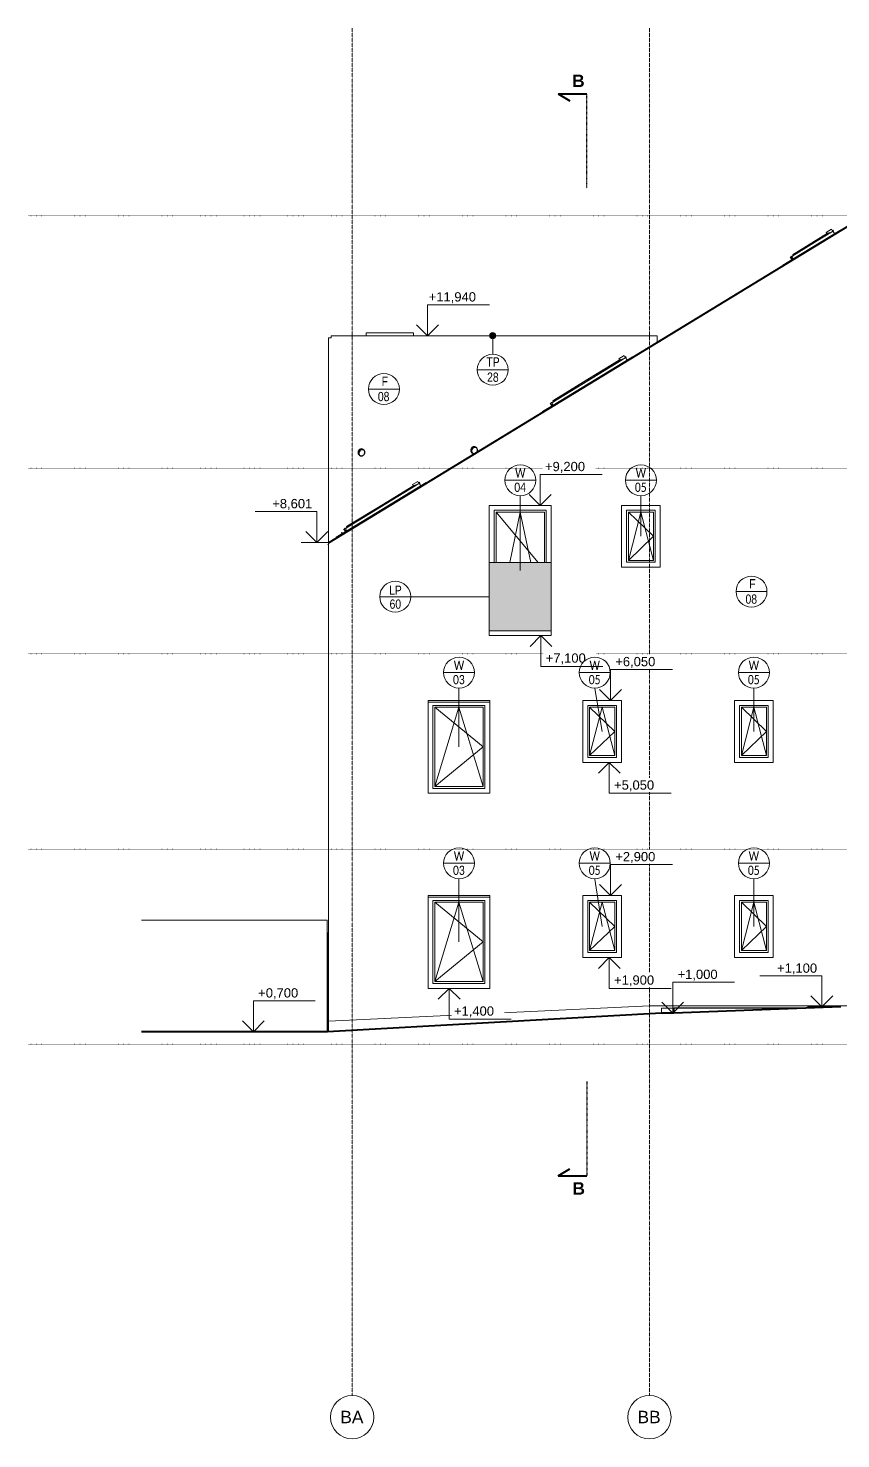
# Model space of a CAD drawing. Header units: millimetres. Extents: x -10201 to 227333, y -5874 to 72638.
# Drawn here: x 102197 to 115320, y -5874 to 16905 of the extents above; entities that cross this region are included whole.
import ezdxf

# ---------------------------------------------------------------- set-up
doc = ezdxf.new("R2010")
doc.units = ezdxf.units.MM
for name, pattern in [('HA_DashDot_10mm-S3mm', [10, 4, -3, 0, -3]), ('HA_DashDot_4mm-S1mm', [4, 2, -1, 0, -1]), ('HA_Dot-S4mm', [4, 0, -4])]:
    doc.linetypes.add(name, pattern=pattern)
for name, color, linetype, lineweight in [('A-DETL-____-THIN', 9, 'Continuous', 9), ('A-DETL-____-WIDE', 9, 'Continuous', 40), ('A-DETL-GENF-OTLN', 9, 'Continuous', 9), ('A-FLOR-____-MCUT', 9, 'Continuous', 25), ('A-FLOR-____-OVHD', 9, 'HA_DashDot_4mm-S1mm', 25), ('A-FLOR-HRAL-IDEN', 9, 'Continuous', 9), ('A-FLOR-HRAL-OTLN', 9, 'Continuous', 9), ('A-FLOR-LEVL-OTLN', 9, 'Continuous', 9), ('A-GENM-____-IDEN', 9, 'Continuous', 9), ('A-GENM-____-OTLN', 9, 'Continuous', 9), ('A-GLAZ-____-IDEN', 9, 'Continuous', 9), ('A-GLAZ-____-OTLN', 9, 'Continuous', 5), ('A-ROOF-____-OTLN', 9, 'Continuous', 9), ('A-WALL-____-OTLN', 9, 'Continuous', 9), ('G-____-____-DIMS', 9, 'Continuous', 5), ('G-____-____-TEXT', 9, 'Continuous', 5), ('S-GRID-____-IDEN', 9, 'Continuous', 9), ('S-GRID-____-OTLN', 9, 'Continuous', 5)]:
    doc.layers.add(name, color=color, linetype=linetype, lineweight=lineweight)
doc.styles.add('Arial', font='arial.ttf', dxfattribs={"height": 200})
doc.styles.add('Arial_1', font='arial.ttf', dxfattribs={"height": 150})
doc.styles.add('Arial_2', font='arial.ttf', dxfattribs={"width": 0.8, "height": 150})
doc.styles.add('Arial_B', font='arialbd.ttf', dxfattribs={"height": 200})
doc.styles.add('Calibri', font='calibri.ttf', dxfattribs={"width": 0.8, "height": 150})

# ---------------------------------------------------------------- blocks, each defined once
blk = doc.blocks.new('HA_WD_SinglePanel - 1000x1500-1670803-B_pohled západní_DPS pohled')
at = {"layer": 'A-GLAZ-____-OTLN', "color": 250}
for p, q in [((-54298, 1480), (-54298, 2820)), ((-54298, 2820), (-53458, 2820)), ((-54268, 2790), (-54268, 1510)), ((-54268, 2790), (-53488, 2790)), ((-54268, 1510), (-53878, 2790)), ((-54268, 2790), (-53488, 2150)), ((-53878, 2790), (-53488, 1510)), ((-53488, 1510), (-53488, 2790)), ((-53458, 2820), (-53458, 1480)), ((-53488, 2150), (-54268, 1510)), ((-53458, 1480), (-54298, 1480)), ((-54268, 1510), (-53488, 1510))]:
    blk.add_line(p, q, dxfattribs=at)
blk = doc.blocks.new('HA_WD_SinglePanel - 625x1000-1670806-B_pohled západní_DPS pohled')
at = {"layer": 'A-GLAZ-____-OTLN', "color": 250}
for p, q in [((-51798, 1980), (-51798, 2820)), ((-51798, 2820), (-51333, 2820)), ((-51768, 2790), (-51768, 2010)), ((-51768, 2790), (-51363, 2790)), ((-51768, 2010), (-51565, 2790)), ((-51768, 2790), (-51363, 2400)), ((-51565, 2790), (-51363, 2010)), ((-51363, 2010), (-51363, 2790)), ((-51333, 2820), (-51333, 1980)), ((-51363, 2400), (-51768, 2010)), ((-51333, 1980), (-51798, 1980)), ((-51768, 2010), (-51363, 2010))]:
    blk.add_line(p, q, dxfattribs=at)
blk = doc.blocks.new('HA_WD_SinglePanel - 1000x2100-1670819-B_pohled západní_DPS pohled')
at = {"layer": 'A-GLAZ-____-OTLN', "color": 250}
for p, q in [((-53308, 8275), (-53308, 9120)), ((-53308, 9120), (-52468, 9120)), ((-52468, 9120), (-52468, 8275)), ((-53278, 9090), (-53278, 8275)), ((-53278, 9090), (-52498, 9090)), ((-53278, 9090), (-52601, 8275)), ((-53057, 8275), (-52888, 9090)), ((-52888, 9090), (-52719, 8275)), ((-52498, 8275), (-52498, 9090))]:
    blk.add_line(p, q, dxfattribs=at)
blk = doc.blocks.new('Roof-Windows_VELUX_VFE - VFE size 940x1370 _PK38__31_36-1806635-B_pohled západní_DPS pohled')
at = {"layer": 'A-GLAZ-____-OTLN', "color": 250}
for p, q in [((-55772, 8763), (-55780, 8757)), ((-55780, 8757), (-55778, 8754)), ((-55779, 8757), (-55772, 8762)), ((-55778, 8755), (-55779, 8757)), ((-55778, 8754), (-55774, 8757)), ((-55775, 8757), (-55778, 8755)), ((-55774, 8757), (-55775, 8757)), ((-55759, 8746), (-55772, 8763)), ((-55772, 8762), (-55760, 8746)), ((-55715, 8781), (-55719, 8779)), ((-55719, 8779), (-55715, 8773)), ((-55718, 8779), (-55715, 8781)), ((-55714, 8773), (-55718, 8779)), ((-55710, 8784), (-55714, 8782)), ((-55713, 8782), (-55709, 8783)), ((-55705, 8787), (-55708, 8785)), ((-55708, 8784), (-55704, 8786)), ((-55704, 8786), (-55705, 8787))]:
    blk.add_line(p, q, dxfattribs=at)
blk = doc.blocks.new('Railing - Railing-1637534-B_pohled západní_DPS pohled')
at = {"layer": 'A-FLOR-HRAL-OTLN'}
blk.add_hatch(color=256, dxfattribs=at).paths.add_polyline_path([(-52388, 7175), (-52388, 8275), (-53388, 8275), (-53388, 7175), (-52442, 7175)])
at = {"layer": 'A-FLOR-HRAL-OTLN', "color": 7}
for p, q in [((-53388, 8275), (-52388, 8275)), ((-53388, 7175), (-52388, 7175))]:
    blk.add_line(p, q, dxfattribs=at)
blk = doc.blocks.new('Roof-Windows_VELUX_GLL_1061 - CK02-1808666-B_pohled západní_DPS pohled')
at = {"layer": 'A-GLAZ-____-OTLN', "color": 250}
blk.add_line((-47894, 13593), (-47894, 13593), dxfattribs=at)
for centre, radius, start, end in [((-48450, 13230), 36.5, 114.4084, 120.3679), ((-48450, 13230), 35.5, 114.2125, 120.354), ((-48526, 13203), 2.83, 135.4265, 301.3609), ((-48503, 13191), 3.7, 110.2571, 211.3609), ((-48503, 13191), 1.7, 110.2571, 211.3609)]:
    blk.add_arc(centre, radius, start, end, dxfattribs=at)
blk = doc.blocks.new('Roof-Windows_VELUX_GLL_1061 - CK02-V35-B_pohled západní_DPS pohled')
at = {"layer": 'A-GLAZ-____-OTLN', "color": 250}
for p, q in [((-47894, 13593), (-48503, 13221)), ((-48479, 13183), (-47730, 13640)), ((-48181, 13438), (-47924, 13594)), ((-47917, 13583), (-48174, 13426)), ((-47916, 13580), (-48173, 13424)), ((-47949, 13606), (-47863, 13659)), ((-47938, 13588), (-47949, 13606)), ((-47938, 13588), (-47923, 13597)), ((-47924, 13594), (-47917, 13583)), ((-47923, 13597), (-47918, 13590)), ((-47918, 13590), (-47896, 13604)), ((-47917, 13583), (-47916, 13580)), ((-47899, 13601), (-47894, 13593)), ((-47896, 13604), (-47891, 13596)), ((-47894, 13593), (-47894, 13593)), ((-47891, 13596), (-47830, 13633)), ((-47850, 13637), (-47863, 13659)), ((-47838, 13644), (-47850, 13637)), ((-47815, 13588), (-47839, 13627)), ((-47830, 13633), (-47838, 13644)), ((-47727, 13635), (-47730, 13640)), ((-48479, 13183), (-48503, 13221)), ((-48469, 13261), (-48484, 13252)), ((-48484, 13252), (-48476, 13233)), ((-48483, 13252), (-48468, 13260)), ((-48474, 13231), (-48483, 13252)), ((-48460, 13251), (-48475, 13242)), ((-48475, 13242), (-48474, 13239)), ((-48181, 13438), (-48466, 13264)), ((-48459, 13253), (-48466, 13264)), ((-48457, 13249), (-48463, 13259)), ((-48447, 13269), (-48461, 13265)), ((-48461, 13264), (-48451, 13267)), ((-48458, 13248), (-48460, 13251)), ((-48174, 13426), (-48459, 13253)), ((-48458, 13250), (-48459, 13253)), ((-48173, 13424), (-48458, 13250)), ((-48451, 13267), (-48447, 13269)), ((-48181, 13438), (-48174, 13426)), ((-48174, 13426), (-48181, 13438)), ((-48174, 13426), (-48173, 13424)), ((-48173, 13424), (-48174, 13426)), ((-48650, 13079), (-48479, 13183)), ((-48650, 13079), (-48648, 13074)), ((-48525, 13201), (-48522, 13202)), ((-48500, 13170), (-48523, 13208)), ((-48522, 13202), (-48502, 13169)), ((-48513, 13191), (-48490, 13200)), ((-48506, 13189), (-48496, 13172)), ((-48495, 13173), (-48505, 13190)), ((-48490, 13200), (-48504, 13194)), ((-48504, 13192), (-48499, 13194)), ((-48499, 13194), (-48489, 13177)), ((-48479, 13183), (-48477, 13178)), ((-48477, 13178), (-48479, 13183))]:
    blk.add_line(p, q, dxfattribs=at)
for centre, radius, start, end in [((-48457, 13134), 101, 101.2951, 135.4265), ((-48459, 13133), 99, 119.2773, 130.3724), ((-48459, 13133), 99, 108.2135, 119.2773), ((-48459, 13133), 99.3, 98.8533, 108.1948), ((-48450, 13230), 36.5, 106.9264, 120.3679), ((-48450, 13230), 35.5, 106.9264, 120.354), ((-48526, 13203), 2.83, 135.4265, 301.3609), ((-48503, 13191), 3.7, 110.2571, 211.3609), ((-48503, 13191), 1.7, 110.2571, 211.3609)]:
    blk.add_arc(centre, radius, start, end, dxfattribs=at)
blk = doc.blocks.new('Roof-Windows_VELUX_GLL_1061 - PK08-1808992-B_pohled západní_DPS pohled')
at = {"layer": 'A-GLAZ-____-OTLN', "color": 250}
for p, q in [((-51297, 11565), (-51211, 11618)), ((-51198, 11596), (-51211, 11618)), ((-51242, 11552), (-52381, 10858)), ((-52357, 10819), (-51078, 11599)), ((-51795, 11236), (-51273, 11553)), ((-51266, 11542), (-51788, 11224)), ((-51264, 11539), (-51786, 11221)), ((-51286, 11547), (-51297, 11565)), ((-51286, 11547), (-51271, 11557)), ((-51273, 11553), (-51266, 11542)), ((-51271, 11557), (-51267, 11549)), ((-51267, 11549), (-51244, 11563)), ((-51266, 11542), (-51264, 11539)), ((-51248, 11561), (-51243, 11552)), ((-51244, 11563), (-51240, 11555)), ((-51243, 11552), (-51242, 11552)), ((-51240, 11555), (-51179, 11592)), ((-51186, 11604), (-51198, 11596)), ((-51164, 11547), (-51188, 11587)), ((-51179, 11592), (-51186, 11604)), ((-51076, 11595), (-51078, 11599)), ((-51795, 11236), (-52344, 10901)), ((-51788, 11224), (-52337, 10889)), ((-51786, 11221), (-52336, 10887)), ((-51795, 11236), (-51788, 11224)), ((-51788, 11224), (-51795, 11236)), ((-51788, 11224), (-51786, 11221)), ((-51786, 11221), (-51788, 11224)), ((-52528, 10715), (-52357, 10819)), ((-52528, 10715), (-52526, 10711)), ((-52403, 10837), (-52400, 10839)), ((-52378, 10807), (-52401, 10845)), ((-52400, 10839), (-52380, 10806)), ((-52391, 10828), (-52368, 10836)), ((-52384, 10825), (-52374, 10809)), ((-52368, 10836), (-52383, 10831)), ((-52373, 10810), (-52383, 10826)), ((-52382, 10829), (-52377, 10830)), ((-52357, 10819), (-52381, 10858)), ((-52377, 10830), (-52367, 10813)), ((-52347, 10898), (-52362, 10889)), ((-52362, 10889), (-52355, 10870)), ((-52361, 10888), (-52346, 10897)), ((-52352, 10867), (-52361, 10888)), ((-52357, 10819), (-52355, 10815)), ((-52355, 10815), (-52357, 10819)), ((-52338, 10888), (-52353, 10878)), ((-52353, 10878), (-52352, 10875)), ((-52337, 10889), (-52344, 10901)), ((-52335, 10886), (-52341, 10896)), ((-52325, 10905), (-52339, 10901)), ((-52339, 10900), (-52329, 10903)), ((-52336, 10885), (-52338, 10888)), ((-52336, 10887), (-52337, 10889)), ((-52329, 10903), (-52325, 10905))]:
    blk.add_line(p, q, dxfattribs=at)
for centre, radius, start, end in [((-52335, 10771), 101, 101.2951, 135.4265), ((-52405, 10840), 2.83, 135.4265, 301.3609), ((-52337, 10769), 99, 119.2773, 130.3724), ((-52337, 10769), 99, 108.2135, 119.2773), ((-52381, 10827), 3.7, 110.2571, 211.3609), ((-52381, 10827), 1.7, 110.2571, 211.3609), ((-52337, 10769), 99.3, 98.8533, 108.1948), ((-52328, 10866), 36.5, 106.9264, 120.3679), ((-52328, 10866), 35.5, 106.9264, 120.354)]:
    blk.add_arc(centre, radius, start, end, dxfattribs=at)
blk = doc.blocks.new('Roof-Windows_VELUX_GLL_1061 - PK08-1808487-B_pohled západní_DPS pohled')
at = {"layer": 'A-GLAZ-____-OTLN', "color": 250}
blk.add_line((-54575, 9522), (-54574, 9521), dxfattribs=at)
for centre, radius, start, end in [((-55736, 8809), 2.83, 135.4265, 301.3609), ((-55713, 8796), 3.7, 110.2571, 211.3609), ((-55713, 8796), 1.7, 110.2571, 211.3609), ((-55660, 8836), 36.5, 114.4085, 120.3679), ((-55660, 8836), 35.5, 114.2126, 120.354)]:
    blk.add_arc(centre, radius, start, end, dxfattribs=at)
blk = doc.blocks.new('Roof-Windows_VELUX_GLL_1061 - PK08-V36-B_pohled západní_DPS pohled')
at = {"layer": 'A-GLAZ-____-OTLN', "color": 250}
for p, q in [((-55689, 8789), (-54410, 9568)), ((-54629, 9535), (-54543, 9587)), ((-54530, 9566), (-54543, 9587)), ((-54518, 9573), (-54530, 9566)), ((-54511, 9561), (-54518, 9573)), ((-54407, 9564), (-54410, 9568)), ((-54574, 9521), (-55713, 8827)), ((-55126, 9205), (-54605, 9523)), ((-54598, 9511), (-55119, 9193)), ((-54596, 9509), (-55118, 9191)), ((-54618, 9517), (-54629, 9535)), ((-54618, 9517), (-54603, 9526)), ((-54605, 9523), (-54598, 9511)), ((-54603, 9526), (-54598, 9519)), ((-54598, 9519), (-54576, 9532)), ((-54598, 9511), (-54596, 9509)), ((-54580, 9530), (-54575, 9522)), ((-54576, 9532), (-54571, 9524)), ((-54575, 9522), (-54574, 9521)), ((-54571, 9524), (-54511, 9561)), ((-54495, 9516), (-54520, 9556)), ((-55126, 9205), (-55676, 8870)), ((-55119, 9193), (-55669, 8859)), ((-55118, 9191), (-55667, 8856)), ((-55126, 9205), (-55119, 9193)), ((-55119, 9193), (-55126, 9205)), ((-55119, 9193), (-55118, 9191)), ((-55118, 9191), (-55119, 9193)), ((-55860, 8685), (-55689, 8789)), ((-55860, 8685), (-55857, 8680)), ((-55735, 8807), (-55732, 8808)), ((-55710, 8776), (-55733, 8814)), ((-55732, 8808), (-55712, 8775)), ((-55723, 8797), (-55699, 8806)), ((-55716, 8795), (-55706, 8778)), ((-55699, 8805), (-55714, 8800)), ((-55714, 8798), (-55709, 8800)), ((-55704, 8779), (-55714, 8796)), ((-55689, 8789), (-55713, 8827)), ((-55709, 8800), (-55698, 8783)), ((-55679, 8867), (-55694, 8858)), ((-55694, 8858), (-55686, 8839)), ((-55692, 8858), (-55678, 8866)), ((-55684, 8837), (-55692, 8858)), ((-55689, 8789), (-55686, 8784)), ((-55686, 8784), (-55689, 8789)), ((-55670, 8857), (-55685, 8848)), ((-55685, 8848), (-55684, 8845)), ((-55669, 8859), (-55676, 8870)), ((-55667, 8855), (-55673, 8865)), ((-55657, 8875), (-55671, 8871)), ((-55670, 8870), (-55660, 8873)), ((-55668, 8854), (-55670, 8857)), ((-55667, 8856), (-55669, 8859)), ((-55660, 8873), (-55657, 8875))]:
    blk.add_line(p, q, dxfattribs=at)
for centre, radius, start, end in [((-55736, 8809), 2.83, 135.4265, 301.3609), ((-55666, 8740), 101, 101.2951, 135.4265), ((-55669, 8739), 99, 119.2773, 130.3724), ((-55669, 8739), 99, 108.2135, 119.2773), ((-55713, 8796), 3.7, 110.2571, 211.3609), ((-55713, 8796), 1.7, 110.2571, 211.3609), ((-55669, 8738), 99.3, 98.8533, 108.1948), ((-55660, 8836), 36.5, 106.9264, 120.3679), ((-55660, 8836), 35.5, 106.9264, 120.354)]:
    blk.add_arc(centre, radius, start, end, dxfattribs=at)
blk = doc.blocks.new('HA_GM_Gutter_Facade - HA_GM_Gutter_Facade TP02-2133664-B_pohled západní_DPS pohled')
at = {"layer": 'A-GENM-____-OTLN', "color": 7}
for p, q in [((-55997, 8562), (-55990, 8575)), ((-55990, 8575), (-55988, 8575))]:
    blk.add_line(p, q, dxfattribs=at)
blk = doc.blocks.new('Roof-Windows_VELUX_GLL_1061 - PK08-1808476-B_pohled západní_DPS pohled')
at = {"layer": 'A-GLAZ-____-OTLN', "color": 250}
blk.add_line((-54575, 9522), (-54574, 9521), dxfattribs=at)
for centre, radius, start, end in [((-55736, 8809), 2.83, 135.4265, 301.3609), ((-55713, 8796), 3.7, 110.2571, 211.3609), ((-55713, 8796), 1.7, 110.2571, 211.3609), ((-55660, 8836), 36.5, 114.4085, 120.3679), ((-55660, 8836), 35.5, 114.2126, 120.354)]:
    blk.add_arc(centre, radius, start, end, dxfattribs=at)
blk = doc.blocks.new('HA_GM_Gutter_Facade - HA_GM_Gutter_Facade TP02-2133518-B_pohled západní_DPS pohled')
at = {"layer": 'A-GENM-____-OTLN', "color": 7}
for p, q in [((-55997, 8562), (-55990, 8575)), ((-55990, 8575), (-55988, 8575))]:
    blk.add_line(p, q, dxfattribs=at)
blk = doc.blocks.new('HA_GM_Gutter_Facade - HA_GM_Gutter_Facade TP02-2133666-B_pohled západní_DPS pohled')
at = {"layer": 'A-GENM-____-OTLN', "color": 7}
for p, q in [((-55997, 8562), (-55990, 8575)), ((-55990, 8575), (-55988, 8575))]:
    blk.add_line(p, q, dxfattribs=at)
blk = doc.blocks.new('HA_GM_Generic Box - VRV Jednotka-1821098-B_pohled západní_DPS pohled')
at = {"layer": 'A-GENM-____-OTLN', "color": 7}
for p, q in [((-55378, 11985), (-54613, 11985)), ((-55378, 11985), (-55378, 11940)), ((-54613, 11940), (-54613, 11985))]:
    blk.add_line(p, q, dxfattribs=at)
blk = doc.blocks.new('TB_Porotherm KPVarioUNI_1250mm - TB_Porotherm KPVarioUNI_1250mm-1948924-B_pohled západní_DPS pohled')
at = {"layer": 'A-GENM-____-OTLN', "color": 7}
blk.add_line((-53378, 2870), (-54378, 2870), dxfattribs=at)
blk = doc.blocks.new('TB_Porotherm KPVarioUNI_1250mm - TB_Porotherm KPVarioUNI_1250mm-1944691-B_pohled západní_DPS pohled')
at = {"layer": 'A-GENM-____-OTLN', "color": 7}
blk.add_line((-45303, 6020), (-46303, 6020), dxfattribs=at)
blk = doc.blocks.new('HA_GM_Opening_Circle_WallBased - Default-2130435-B_pohled západní_DPS pohled')
at = {"layer": 'A-DETL-GENF-OTLN', "color": 10, "lineweight": 25}
for centre, start, end in [((-53633, 10090), 173.6413, 202.6858), ((-53633, 10090), 140.849, 170.1371), ((-53633, 10090), 206.0017, 235.802), ((-53622, 10079), 54.0611, 215.9389), ((-53633, 10090), 107.2879, 137.9259), ((-53633, 10090), 238.0922, 268.6999), ((-53633, 10090), 74.0652, 105.9348), ((-53633, 10090), 42.0741, 72.7121), ((-53633, 10090), 9.8629, 39.151), ((-53633, 10090), 337.3142, 6.3587)]:
    blk.add_arc(centre, 55, start, end, dxfattribs=at)
blk = doc.blocks.new('HA_GM_Opening_Circle_WallBased - Default-2130563-B_pohled západní_DPS pohled')
at = {"layer": 'A-DETL-GENF-OTLN', "color": 10, "lineweight": 25}
for centre, start, end in [((-55453, 10055), 173.6413, 202.6858), ((-55453, 10055), 140.849, 170.1371), ((-55453, 10055), 206.0017, 235.802), ((-55442, 10044), 54.0611, 215.9389), ((-55453, 10055), 107.2879, 137.9259), ((-55453, 10055), 74.0652, 105.9348), ((-55453, 10055), 42.0741, 72.7121), ((-55453, 10055), 304.198, 333.9983), ((-55453, 10055), 9.8629, 39.151), ((-55453, 10055), 337.3142, 6.3587), ((-55453, 10055), 238.0922, 270), ((-55453, 10055), 270, 301.9078)]:
    blk.add_arc(centre, 55, start, end, dxfattribs=at)
blk = doc.blocks.new('185-01_OBJEKT B_Central_rvt-4-B_pohled západní_DPS pohled')
at = {"layer": 'A-ROOF-____-OTLN', "color": 7}
for p, q in [((-47334, 13875), (-55978, 8607)), ((-55978, 8607), (-55978, 8592))]:
    blk.add_line(p, q, dxfattribs=at)
at = {"layer": 'A-WALL-____-OTLN', "color": 7}
for p, q in [((-47350, 13847), (-55988, 8586)), ((-55988, 8592), (-55988, 11903)), ((-55988, 11903), (-55943, 11903)), ((-50678, 11940), (-55943, 11940)), ((-55943, 11940), (-55943, 11903)), ((-50678, 11837), (-50678, 11940)), ((-53388, 7100), (-53388, 9200)), ((-53388, 9200), (-52388, 9200)), ((-52388, 9200), (-52388, 7100)), ((-51253, 8200), (-51253, 9200)), ((-51253, 9200), (-50628, 9200)), ((-50628, 9200), (-50628, 8200)), ((-55988, 8586), (-55988, 8592)), ((-55978, 8592), (-55988, 8592)), ((-55988, 8586), (-55988, 701)), ((-50628, 8200), (-51253, 8200)), ((-52388, 7100), (-53388, 7100)), ((-54378, 4550), (-54378, 6050)), ((-54378, 6050), (-53378, 6050)), ((-53378, 6050), (-53378, 4550)), ((-51878, 5050), (-51878, 6050)), ((-51878, 6050), (-51253, 6050)), ((-51253, 6050), (-51253, 5050)), ((-49428, 5050), (-49428, 6050)), ((-49428, 6050), (-48803, 6050)), ((-48803, 6050), (-48803, 5050)), ((-51253, 5050), (-51878, 5050)), ((-48803, 5050), (-49428, 5050)), ((-53378, 4550), (-54378, 4550)), ((-54378, 1400), (-54378, 2900)), ((-54378, 2900), (-53378, 2900)), ((-53378, 2900), (-53378, 1400)), ((-51878, 1900), (-51878, 2900)), ((-51878, 2900), (-51253, 2900)), ((-51253, 2900), (-51253, 1900)), ((-49428, 1900), (-49428, 2900)), ((-49428, 2900), (-48803, 2900)), ((-48803, 2900), (-48803, 1900)), ((-51253, 1900), (-51878, 1900)), ((-48803, 1900), (-49428, 1900)), ((-53378, 1400), (-54378, 1400)), ((-50606, 1000), (-50606, 1080)), ((-50606, 1080), (-50406, 1080))]:
    blk.add_line(p, q, dxfattribs=at)
for centre, start, end in [((-55453, 10055), 0, 180), ((-55453, 10055), 156.6941, 180), ((-55453, 10055), 180, 0), ((-55453, 10055), 180, 203.3059), ((-55453, 10055), 131.8096, 152.8285), ((-55453, 10055), 207.1715, 228.1904), ((-55453, 10055), 103.6312, 126.2008), ((-55453, 10055), 78.9964, 101.0036), ((-55453, 10055), 53.7992, 76.3688), ((-55453, 10055), 27.1715, 49.417), ((-55453, 10055), 310.583, 332.8285), ((-55453, 10055), 0, 23.3059), ((-55453, 10055), 336.6941, 0), ((-53633, 10090), 0, 180), ((-53633, 10090), 156.6941, 180), ((-53633, 10090), 180, 268.2216), ((-53633, 10090), 180, 203.3059), ((-53633, 10090), 195, 209.7035), ((-53633, 10090), 130.583, 152.8285), ((-53633, 10090), 207.1715, 229.2995), ((-53633, 10090), 215.6469, 224.5556), ((-53633, 10090), 230.9245, 239.4077), ((-53633, 10090), 103.6312, 126.2008), ((-53633, 10090), 233.7992, 255.9068), ((-53633, 10090), 246.0134, 254.2601), ((-53633, 10090), 78.9964, 101.0036), ((-53633, 10090), 259.3703, 270.5382), ((-53633, 10090), 261.0519, 268.4833), ((-53633, 10090), 53.7992, 76.3688), ((-53633, 10090), 27.1715, 49.417), ((-53633, 10090), 334.5003, 0), ((-53633, 10090), 333.9277, 341.4599), ((-53633, 10090), 0, 23.3059), ((-53633, 10090), 336.6941, 0), ((-53633, 10090), 346.0246, 360), ((-55453, 10055), 233.7992, 256.3688), ((-55453, 10055), 258.9964, 281.0036), ((-55453, 10055), 283.6312, 306.2008)]:
    blk.add_arc(centre, 55, start, end, dxfattribs=at)
at = {"layer": 'A-FLOR-HRAL-OTLN', "lineweight": 9}
blk.add_blockref('Railing - Railing-1637534-B_pohled západní_DPS pohled', (0, 0), dxfattribs=at)
at = {"layer": 'A-GENM-____-OTLN', "lineweight": 9}
for name, p in [('HA_GM_Generic Box - VRV Jednotka-1821098-B_pohled západní_DPS pohled', (0, 0)), ('HA_GM_Opening_Circle_WallBased - Default-2130563-B_pohled západní_DPS pohled', (0, 0)), ('HA_GM_Opening_Circle_WallBased - Default-2130435-B_pohled západní_DPS pohled', (0, 0)), ('HA_GM_Gutter_Facade - HA_GM_Gutter_Facade TP02-2133664-B_pohled západní_DPS pohled', (0, 0)), ('HA_GM_Gutter_Facade - HA_GM_Gutter_Facade TP02-2133518-B_pohled západní_DPS pohled', (0, 0)), ('HA_GM_Gutter_Facade - HA_GM_Gutter_Facade TP02-2133666-B_pohled západní_DPS pohled', (0, 0)), ('TB_Porotherm KPVarioUNI_1250mm - TB_Porotherm KPVarioUNI_1250mm-1944691-B_pohled západní_DPS pohled', (-8075, 0)), ('TB_Porotherm KPVarioUNI_1250mm - TB_Porotherm KPVarioUNI_1250mm-1948924-B_pohled západní_DPS pohled', (0, 0))]:
    blk.add_blockref(name, p, dxfattribs=at)
at = {"layer": 'A-GLAZ-____-OTLN', "lineweight": 9}
for name, p in [('Roof-Windows_VELUX_GLL_1061 - CK02-V35-B_pohled západní_DPS pohled', (0, 0)), ('Roof-Windows_VELUX_GLL_1061 - CK02-1808666-B_pohled západní_DPS pohled', (0, 0)), ('Roof-Windows_VELUX_GLL_1061 - PK08-1808992-B_pohled západní_DPS pohled', (0, 0)), ('Roof-Windows_VELUX_GLL_1061 - PK08-V36-B_pohled západní_DPS pohled', (0, 0)), ('Roof-Windows_VELUX_GLL_1061 - PK08-1808487-B_pohled západní_DPS pohled', (0, 0)), ('Roof-Windows_VELUX_GLL_1061 - PK08-1808476-B_pohled západní_DPS pohled', (0, 0)), ('HA_WD_SinglePanel - 1000x2100-1670819-B_pohled západní_DPS pohled', (0, 0)), ('HA_WD_SinglePanel - 625x1000-1670806-B_pohled západní_DPS pohled', (625, 6300)), ('Roof-Windows_VELUX_VFE - VFE size 940x1370 _PK38__31_36-1806635-B_pohled západní_DPS pohled', (0, 0)), ('HA_WD_SinglePanel - 1000x1500-1670803-B_pohled západní_DPS pohled', (0, 3150)), ('HA_WD_SinglePanel - 625x1000-1670806-B_pohled západní_DPS pohled', (0, 3150)), ('HA_WD_SinglePanel - 625x1000-1670806-B_pohled západní_DPS pohled', (2450, 3150)), ('HA_WD_SinglePanel - 1000x1500-1670803-B_pohled západní_DPS pohled', (0, 0)), ('HA_WD_SinglePanel - 625x1000-1670806-B_pohled západní_DPS pohled', (0, 0)), ('HA_WD_SinglePanel - 625x1000-1670806-B_pohled západní_DPS pohled', (2450, 0))]:
    blk.add_blockref(name, p, dxfattribs=at)
blk = doc.blocks.new('Grid - Radius 3_5mm-353793-B_pohled západní_DPS pohled')
at = {"layer": 'S-GRID-____-IDEN'}
blk.add_circle((-55603, -5524), 350, dxfattribs=at)
blk = doc.blocks.new('Spot Elevations - Default-792506-B_pohled západní_DPS pohled')
at = {"layer": 'G-____-____-DIMS', "lineweight": 9}
for p, q in [((-49019, 1600), (-48019, 1600)), ((-48019, 1600), (-48019, 1100)), ((-48019, 1100), (-48196, 1277)), ((-47842, 1277), (-48019, 1100))]:
    blk.add_line(p, q, dxfattribs=at)
blk = doc.blocks.new('HA_TAG_WD - Type Mark-1502833-B_pohled západní_DPS pohled')
at = {"layer": 'A-GLAZ-____-IDEN'}
blk.add_line((-51190, 9605), (-50690, 9605), dxfattribs=at)
blk.add_circle((-50940, 9605), 250, dxfattribs=at)
blk = doc.blocks.new('Spot Elevations - Flipped-794089-B_pohled západní_DPS pohled')
at = {"layer": 'G-____-____-DIMS', "lineweight": 9}
for p, q in [((-47414, 7523), (-47237, 7700)), ((-47237, 7700), (-47061, 7523)), ((-47237, 7200), (-47237, 7700)), ((-46237, 7200), (-47237, 7200))]:
    blk.add_line(p, q, dxfattribs=at)
blk = doc.blocks.new('HA_TAG_GM_Products - Generic-588599-B_pohled západní_DPS pohled')
at = {"layer": 'A-GENM-____-IDEN'}
blk.add_line((-53583, 11390), (-53083, 11390), dxfattribs=at)
blk.add_circle((-53333, 11390), 250, dxfattribs=at)
blk = doc.blocks.new('HA_TAG_GM_Railings - Generic-2229991-B_pohled západní_DPS pohled')
at = {"layer": 'A-FLOR-HRAL-IDEN'}
blk.add_line((-55158, 7725), (-54658, 7725), dxfattribs=at)
blk.add_circle((-54908, 7725), 250, dxfattribs=at)

msp = doc.modelspace()

# ---------------------------------------------------------------- hatches: boundary and pattern name
at = {"layer": 'A-GENM-____-IDEN'}
h = msp.add_hatch(color=256, dxfattribs=at)
edge = h.paths.add_edge_path()
edge.add_arc((109699, 11940), 50, 0, 360)

# ---------------------------------------------------------------- linework, layer by layer
at = {"layer": 'A-DETL-____-THIN'}
for p, q in [((107691, 11078), (108191, 11078)), ((113628, 7807), (114128, 7807)), ((107044, 870), (112229, 1120)), ((112229, 1120), (118264, 1120))]:
    msp.add_line(p, q, dxfattribs=at)
for centre in [(107941, 11078), (113878, 7807)]:
    msp.add_circle(centre, 250, dxfattribs=at)
at = {"layer": 'A-DETL-____-WIDE'}
for p, q in [((110757, 15847), (110945, 15733)), ((110757, 15847), (111217, 15847)), ((112426, 1000), (107029, 700)), ((112626, 1000), (112426, 1000)), ((115320, 1100), (112626, 1000)), ((107029, 700), (104027, 700)), ((110757, -1630), (110945, -1517)), ((110757, -1630), (111217, -1630))]:
    msp.add_line(p, q, dxfattribs=at)
at = {"layer": 'A-FLOR-____-MCUT'}
for p, q in [((114781, 1080), (112626, 1080)), ((112626, 1080), (112626, 1000))]:
    msp.add_line(p, q, dxfattribs=at)
at = {"layer": 'A-FLOR-____-OVHD'}
for p, q in [((111217, 14322), (111217, 15847)), ((111217, -105), (111217, -1630))]:
    msp.add_line(p, q, dxfattribs=at)
at = {"layer": 'A-FLOR-HRAL-IDEN'}
msp.add_line((109644, 7725), (108374, 7725), dxfattribs=at)
at = {"layer": 'A-FLOR-LEVL-OTLN', "linetype": 'HA_Dot-S4mm', "lineweight": 5}
for p, q in [((102197, 13875), (126588, 13875)), ((102197, 9800), (126588, 9800)), ((102197, 6800), (126588, 6800)), ((102197, 3650), (126588, 3650)), ((102197, 500), (126588, 500))]:
    msp.add_line(p, q, dxfattribs=at)
at = {"layer": 'A-GENM-____-IDEN'}
msp.add_line((109699, 11940), (109699, 11640), dxfattribs=at)
msp.add_circle((109699, 11940), 50, dxfattribs=at)
at = {"layer": 'A-GLAZ-____-IDEN'}
for p, q in [((110144, 8150), (110144, 9351)), ((112092, 8700), (112092, 9351)), ((109154, 5300), (109154, 6244)), ((111467, 5550), (111347, 6244)), ((113917, 5550), (113917, 6244)), ((109154, 2150), (109154, 3165)), ((111467, 2400), (111347, 3165)), ((113917, 2400), (113917, 3165))]:
    msp.add_line(p, q, dxfattribs=at)
at = {"layer": 'A-WALL-____-OTLN'}
for p, q in [((107027, 2500), (104027, 2500)), ((107027, 700), (107027, 2500)), ((107029, 2300), (107027, 2300)), ((107029, 700), (107029, 2300))]:
    msp.add_line(p, q, dxfattribs=at)
at = {"layer": 'G-____-____-DIMS', "lineweight": 9}
for p, q in [((106603, 8601), (106860, 8601)), ((107044, 8601), (106603, 8601)), ((114781, 1100), (115013, 1100)), ((115320, 1100), (114781, 1100))]:
    msp.add_line(p, q, dxfattribs=at)
at = {"layer": 'S-GRID-____-OTLN', "linetype": 'HA_DashDot_10mm-S3mm', "lineweight": 9}
for p, q in [((107429, 14405), (107429, 16905)), ((112229, 14405), (112229, 16905)), ((107429, -2674), (107429, 14405)), ((112229, -2674), (112229, 14405)), ((107429, -5174), (107429, -2674)), ((112229, -5174), (112229, -2674))]:
    msp.add_line(p, q, dxfattribs=at)

# ---------------------------------------------------------------- block references
at = {"color": 50, "lineweight": 5}
msp.add_blockref('185-01_OBJEKT B_Central_rvt-4-B_pohled západní_DPS pohled', (163032, 0), dxfattribs=at)
at = {"layer": 'A-FLOR-HRAL-IDEN'}
msp.add_blockref('HA_TAG_GM_Railings - Generic-2229991-B_pohled západní_DPS pohled', (163032, 0), dxfattribs=at)
at = {"layer": 'A-GENM-____-IDEN'}
msp.add_blockref('HA_TAG_GM_Products - Generic-588599-B_pohled západní_DPS pohled', (163032, 0), dxfattribs=at)
at = {"layer": 'A-GLAZ-____-IDEN'}
for p in [(161085, 0), (163032, 0), (160095, -3106), (164857, -3106), (160095, -6185), (162287, -6185), (164857, -6185)]:
    msp.add_blockref('HA_TAG_WD - Type Mark-1502833-B_pohled západní_DPS pohled', p, dxfattribs=at)
at = {"layer": 'G-____-____-DIMS', "lineweight": 9, "extrusion": (0, 0, -1)}
for p in [(-60626, 10840), (-62446, 8100), (-63581, 1800), (-64586, -100), (-57814, -400)]:
    msp.add_blockref('Spot Elevations - Default-792506-B_pohled západní_DPS pohled', p, dxfattribs=at)
at = {"layer": 'G-____-____-DIMS', "lineweight": 9}
for name, p in [('Spot Elevations - Default-792506-B_pohled západní_DPS pohled', (154879, 7501)), ('Spot Elevations - Flipped-794089-B_pohled západní_DPS pohled', (157715, -600)), ('Spot Elevations - Flipped-794089-B_pohled západní_DPS pohled', (158819, -2650)), ('Spot Elevations - Default-792506-B_pohled západní_DPS pohled', (163032, 0)), ('Spot Elevations - Flipped-794089-B_pohled západní_DPS pohled', (156232, -6300))]:
    msp.add_blockref(name, p, dxfattribs=at)
at = {"layer": 'S-GRID-____-IDEN'}
for p in [(163032, 0), (167832, 0)]:
    msp.add_blockref('Grid - Radius 3_5mm-353793-B_pohled západní_DPS pohled', p, dxfattribs=at)

# ---------------------------------------------------------------- texts
at = {"layer": 'A-FLOR-HRAL-IDEN', "lineweight": 5, "char_height": 150, "attachment_point": 1, "style": 'Arial_2'}
for s, insert, width in [('LP', (108025, 7905), 250.13), ('60', (108033, 7680), 230.89)]:
    msp.add_mtext(s, dxfattribs=dict(at, insert=insert, width=width))
at = {"layer": 'A-GENM-____-IDEN', "lineweight": 5, "char_height": 150, "attachment_point": 1, "style": 'Arial_2'}
for s, insert, width in [('TP', (109597, 11590), 256.54), ('28', (109608, 11345), 230.89)]:
    msp.add_mtext(s, dxfattribs=dict(at, insert=insert, width=width))
at = {"layer": 'A-GLAZ-____-IDEN', "lineweight": 5, "char_height": 150, "attachment_point": 1, "style": 'Calibri'}
for s, insert, width in [('\\fCalibri|b0|i0|c254|p34|;\\W.8;W', (110061, 9796), 211.65), ('\\fCalibri|b0|i0|c254|p34|;\\W.8;W', (112008, 9796), 211.65), ('04', (110047, 9567), 243.71), ('05', (111995, 9567), 243.71), ('\\fCalibri|b0|i0|c254|p34|;\\W.8;W', (109071, 6690), 211.65), ('\\fCalibri|b0|i0|c254|p34|;\\W.8;W', (113833, 6690), 211.65), ('03', (109057, 6461), 243.71), ('05', (111250, 6461), 243.71), ('05', (113820, 6461), 243.71), ('\\fCalibri|b0|i0|c254|p34|;\\W.8;W', (109071, 3611), 211.65), ('\\fCalibri|b0|i0|c254|p34|;\\W.8;W', (111263, 3611), 211.65), ('\\fCalibri|b0|i0|c254|p34|;\\W.8;W', (113833, 3611), 211.65), ('03', (109057, 3382), 243.71), ('05', (111250, 3382), 243.71), ('05', (113820, 3382), 243.71)]:
    msp.add_mtext(s, dxfattribs=dict(at, insert=insert, width=width))
at = {"layer": 'G-____-____-TEXT', "color": 7, "lineweight": 9, "attachment_point": 1}
for s, insert, char_height, width, style in [('\\fArial|b1|i0|c254|p34|;B', (110982, 16155), 200, 248.52, 'Arial_B'), ('\\fArial|b0|i0|c254|p34|;\\W.8;F', (107905, 11278), 150, 128.27, 'Arial_2'), ('08', (107844, 11032), 150, 230.89, 'Arial_2'), ('\\fArial|b0|i0|c254|p34|;\\W.8;F', (113842, 8008), 150, 128.27, 'Arial_2'), ('08', (113781, 7761), 150, 230.89, 'Arial_2'), ('\\fArial|b1|i0|c254|p34|;B', (110987, -1731), 200, 248.52, 'Arial_B')]:
    msp.add_mtext(s, dxfattribs=dict(at, insert=insert, char_height=char_height, width=width, style=style))
at = {"layer": 'S-GRID-____-IDEN', "lineweight": 5, "char_height": 200, "width": 464.98, "attachment_point": 1, "style": 'Arial'}
for s, insert in [('BA', (107238, -5422)), ('BB', (112038, -5422))]:
    msp.add_mtext(s, dxfattribs=dict(at, insert=insert))

# ---------------------------------------------------------------- next in the draw order: texts
at = {"layer": 'G-____-____-DIMS', "lineweight": 9, "char_height": 150, "attachment_point": 1, "line_spacing_factor": 0.941778, "style": 'Arial_1', "bg_fill": 3, "box_fill_scale": 1.25, "bg_fill_color": 256, "bg_fill_true_color": 13158600, "bg_fill_transparency": 0}
for s, insert, width in [('+11,940', (108665, 12642), 912.7), ('+9,200', (110543, 9902), 773.13), ('+8,601', (106138, 9303), 773.13), ('+7,100', (110555, 6809), 773.13), ('+5,050', (111659, 4759), 773.13), ('+2,900', (111678, 3602), 773.13), ('+1,100', (114291, 1802), 773.13), ('+1,000', (112684, 1702), 773.13), ('+0,700', (105911, 1402), 773.13), ('+1,400', (109073, 1109), 773.13)]:
    msp.add_mtext(s, dxfattribs=dict(at, insert=insert, width=width))

# ---------------------------------------------------------------- next in the draw order: block references
at = {"layer": 'G-____-____-DIMS', "lineweight": 9, "extrusion": (0, 0, -1)}
msp.add_blockref('Spot Elevations - Default-792506-B_pohled západní_DPS pohled', (-63581, 4950), dxfattribs=at)
at = {"layer": 'G-____-____-DIMS', "lineweight": 9}
msp.add_blockref('Spot Elevations - Flipped-794089-B_pohled západní_DPS pohled', (158819, -5800), dxfattribs=at)

# ---------------------------------------------------------------- next in the draw order: texts
at = {"layer": 'A-GLAZ-____-IDEN', "lineweight": 5, "insert": (111263, 6690), "char_height": 150, "width": 211.65, "attachment_point": 1, "style": 'Calibri'}
msp.add_mtext('\\fCalibri|b0|i0|c254|p34|;\\W.8;W', dxfattribs=at)

# ---------------------------------------------------------------- next in the draw order: texts
at = {"layer": 'G-____-____-DIMS', "lineweight": 9, "char_height": 150, "width": 773.13, "attachment_point": 1, "line_spacing_factor": 0.941778, "style": 'Arial_1', "bg_fill": 3, "box_fill_scale": 1.25, "bg_fill_color": 256, "bg_fill_true_color": 13158600, "bg_fill_transparency": 0}
for s, insert in [('+6,050', (111678, 6752)), ('+1,900', (111659, 1609))]:
    msp.add_mtext(s, dxfattribs=dict(at, insert=insert))

# ---------------------------------------------------------------- next in the draw order: block references
at = {"layer": 'A-GLAZ-____-IDEN'}
msp.add_blockref('HA_TAG_WD - Type Mark-1502833-B_pohled západní_DPS pohled', (162287, -3106), dxfattribs=at)

doc.saveas('drawing.dxf')
